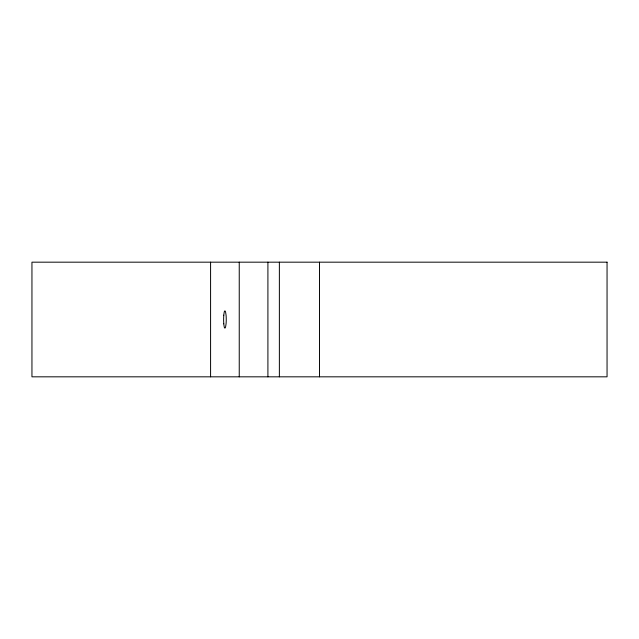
<?xml version="1.0" encoding="UTF-8"?>
<svg xmlns="http://www.w3.org/2000/svg" width="639" height="639" viewBox="0 0 639 639"><rect width="100%" height="100%" fill="white"/><g stroke="black" fill="none" stroke-linecap="round" stroke-linejoin="round"><path stroke-width="0.96" d="M223.746 315.203L224.233 312.056A8.794 1.358 -90 0 1 225.583 312.056L226.07 315.203A8.515 1.318 -90 0 1 226.07 323.797L225.583 326.944A8.794 1.358 -90 0 1 224.233 326.944L223.746 323.797M319.5 262.174L319.5 376.826M279.371 262.174L279.371 376.826M267.909 262.174L267.909 376.826M239.242 262.174L239.242 376.826M210.582 262.174L210.582 376.826M223.802 323.797A8.515 1.318 -90 0 1 223.802 315.203M607.05 262.174L31.95 262.174L31.95 376.826L607.05 376.826L607.05 262.174"/></g></svg>
